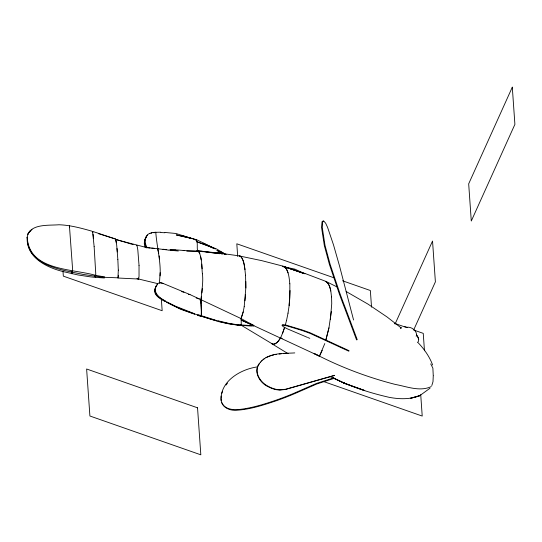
<?xml version="1.0" encoding="UTF-8"?>
<svg xmlns="http://www.w3.org/2000/svg" width="542" height="542" viewBox="0 0 542 542"><rect width="100%" height="100%" fill="white"/><g stroke="black" fill="none" stroke-linecap="round" stroke-linejoin="round"><path stroke-width="0.81" d="M244.198 306.704L245.831 287.904L245.553 275.234M197.518 315.308L201.102 316.481L201.455 311.216M157.702 283.629L138.677 279.028L117.946 278.019L118.312 270.106M201.434 315.044L200.811 299.618L189.957 294.557L162.993 283.391L160.269 282.368L158.691 283.12A19.112 7.995 20.6 0 0 157.234 284.238C151.503 291.325 159.172 298.154 165.473 300.939M160.1 275.892C160.96 260.993 156.794 246.861 155.778 232.179L151.889 232.701M160.134 272.694L159.45 283.202L160.269 282.368M289.848 283.737L289.801 297.917L289.116 305.539M290.072 290.519L289.143 305.498L288.019 313.154M201.218 306.061C200.262 295.275 203.833 284.625 202.396 273.737M118.264 276.881L118.339 275.241M201.109 315.674L201.475 314.97M221.095 397.652L221.211 396.039M201.956 292.917L202.288 288.622M245.004 300.79L245.553 294.442M138.881 277.999L138.427 279.415L138.142 279.144L138.427 279.415L139.03 276.373L139.03 265.363M330.376 319.597L331.731 303.744L331.562 296.82M331.345 311.42L328.947 327.856L325.938 339.726L328.974 327.822M27.1 237.816C28.834 223.412 47.967 225.648 58.943 224.767C70.189 225.113 81.09 228.114 91.842 231.163M247.721 322.226L241.088 318.581L243.189 311.928L244.205 306.691M118.129 277.822L102.221 277.226L83.576 274.496L72.384 272.247L72.601 269.306L69.423 225.763M200.913 299.496L201.495 296.582M286.535 320.457L288.039 313.12M253.487 325.85L253.893 325.437L248.493 322.605M95.541 276.366L94.626 276.095L95.541 276.366L95.771 274.022L94.132 246.481M92.425 231.84L92.546 231.373L115.615 239.042L116.408 242.823M27.161 237.504C26.152 258.134 48.096 268.297 65.162 272.05L78.021 274.963L90.263 276.847L95.297 277.362L95.778 275.377L104.714 276.921M285.133 325.688L286.549 320.444M144.944 239.672L144.612 242.647L146.103 247.213M243.182 311.935L240.939 318.96M282.673 333.066L284.726 327.185C282.226 333.235 280.634 342.131 273.554 344.339L271.501 343.54L287.775 353.479M221.753 393.519L222.437 391.581M400.443 328.696L401.121 327.307M251.427 324.59L319.468 356.162L324.8 343.533M195.947 240.099L196.184 239.51L214.246 248.283L196.814 241.739L216.427 248.893L226.156 254.625M431.798 385.572L432.997 381.683L433.248 375.965M144.883 239.815L146.57 236.685M395.064 324.062L432.536 241.034L435.389 281.86L413.878 329.522M322.233 350.369L319.468 356.162L314.184 353.641M155.737 287.274C151.536 294.191 160.127 298.927 165.222 301.569M259.496 363.54C253.141 371.798 260.336 382.598 268.378 386.405A28.496 21.165 50.3 0 0 276.996 389.508L279.963 389.827L285.722 389.237L334.617 375.301M416.215 336.413C418.207 331.589 411.121 325.945 406.581 327.436M27.656 234.313L29.607 231.332L31.998 229.557M280.438 337.896L281.942 338.452L280.438 337.896C278.784 340.701 275.471 346.101 271.583 343.479L241.468 325.376M27.595 234.645L29.525 231.725L30.718 230.878M226.028 385.044L227.484 383.106M260.641 362.056C252.226 369.929 259.103 382.727 268.087 386.649A28.496 21.165 50.3 0 0 276.705 389.752L279.665 390.071L285.431 389.474L334.326 375.545M156.787 285.343C153.372 289.387 155.114 295.688 159.904 297.829C173.894 307.409 190.228 312.632 206.238 317.734A106.984 43.164 24.3 0 0 220.113 321.677C231.068 324.462 242.41 326.054 253.731 325.654M156.015 286.833L156.347 286.42M260.35 362.293L261.922 360.674M101.828 234.727L115.615 239.042L116.713 245.384L117.844 259.449M147.593 235.106C144.429 238.392 143.23 243.568 145.371 247.701M261.63 360.918L264.699 358.343M430.016 388.228L419.704 395.694C409.942 399.569 399.264 399.244 389.102 397.313C369.901 392.916 350.918 386.846 333.316 377.909L345.484 383.756L364.78 390.565L343.147 382.706L345.484 383.756L329.604 376.344M417.496 342.598C420.036 340.451 418.024 336.724 416.425 334.665M262.992 359.678C271.86 352.605 284.096 353.587 294.773 352.91M240.302 318.723L241.088 318.581M265.912 357.632L271.434 355.471M149.971 233.317L151.875 232.701M149.761 233.324C143.915 235.736 144.314 243.094 147.119 247.694L157.966 248.69M333.587 377.923L316.548 383.397L294.597 392.991A130.087 56.686 -18.8 0 1 287.829 395.782A132.783 57.859 -18.8 0 1 275.722 400.294C264.096 404.237 252.274 407.943 240.038 409.4C233.399 410.226 224.463 409.515 221.651 402.293M334.448 378.262L316.752 383.993L294.801 393.587A130.087 56.686 -18.8 0 1 284.238 397.855A132.783 57.859 -18.8 0 1 275.925 400.89C263.175 405.125 250.18 409.434 236.671 410.226C229.964 410.911 221.99 407.591 221.055 400.159C220.154 381.27 240.33 369.454 256.874 366.975M431.269 386.582C419.793 391.947 407.069 386.561 395.416 384.461C367.28 377.273 340.03 366.927 314.279 353.499M150.933 233.236L151.746 233.06M200.12 300.363L200.865 300.2L201.062 303.141M272.206 355.288L273.757 354.929M275.038 354.692L276.325 354.461M196.8 250.438L219.564 253.71L201.224 251.4M197.518 250.939L198.291 250.844C202.39 257.538 201.543 266.19 202.39 273.764M279.089 354.068L281.278 353.831M253.46 325.769L253.128 325.803A97.75 51.727 -48 0 1 251.576 325.925L237.958 325.281M153.765 232.755L154.998 232.626M186.787 251.095L197.681 250.878C196.387 247.362 198.989 240.099 194.354 238.975L176.231 234.923L192.268 238.676M283.52 353.635L288.134 353.337M169.179 250.133L177.715 250.011L198.907 251.678M239.029 324.841L251.739 325.6A97.75 51.727 -48 0 1 253.243 325.573L241.183 320.058L241.055 318.567L200.865 299.638M253.568 325.546L241.183 320.058L241.265 324.821L240.851 324.692M160.893 232.538L164.809 232.755M160.757 232.213L156.076 232.301M165.1 249.449L166.767 249.523M170.093 249.672L175.92 249.943M104.416 277.978L95.297 277.355M164.937 232.443L175.906 233.48L193.074 238.859M170.439 250.282L178.325 250.987M237.586 325.112L228.582 323.825L217.85 321.447M157.451 248.71L168.86 250.14M148.474 247.748L150.107 247.924M151.74 248.1L154.199 248.372M162.966 249.225L164.632 249.422M95.812 275.383C71.429 268.446 28.922 270.824 27.222 237.193M238.643 324.943L228.785 323.364L218.141 320.803M239.069 255.858L218.555 252.978L200.608 251.231L202.952 251.745M282.931 266.725L284.123 266.894M159.68 282.897L162.993 283.391M284.713 266.976L294.882 269.15L304.929 273.818M197.755 250.899L199.558 251.19M188.386 294.286L189.957 294.557M183.196 250.39L184.632 250.668M244.991 269.638C244.124 265.106 243.886 259.93 240.675 256.325L239.273 255.953L261.535 260.594L282.287 265.966M71.165 271.806A1.748 0.752 13.5 0 0 72.384 272.247C54.742 268.581 29.614 262.606 27.405 240.966M195.75 239.415L196.204 239.517M146.57 247.538L115.893 239.605M181.658 291.637L183.914 292.199M216.766 321L200.967 316.088L201.102 316.481L201.434 315.722L216.929 320.647M239.279 255.939L240.682 256.305C244.903 261.549 244.693 268.907 245.533 275.275M404.346 326.501L407.496 327.388M183.033 235.892L185.154 236.495M197.796 314.638L201.414 315.715M116.239 239.489L133.122 244.625M222.654 254.042L217.132 252.348L221.895 253.907M98.617 233.717L101.029 234.462M185.859 236.691L188.812 237.62M196.218 298.005L199.361 299.001M194.571 314.164L180.682 309.286L166.773 302.314M194.72 313.798L175.513 306.216L166.922 301.955M189.551 237.85L191.841 238.629M282.755 266.156L303.12 273.229L282.755 266.156L284.787 267.01C288.866 271.522 289.184 278.046 289.814 283.798M333.791 277.728L236.807 243.792L237.694 256.461M342.537 280.783L370.362 290.519L371.527 307.158M394.481 323.31L405.667 327.226M413.661 330.017L423.248 333.371L424.467 350.762M322.944 381.324L422.218 416.06L420.721 394.59M193.372 239.151L195.303 239.862M241.068 325.261L241.007 325.241A0.982 0.386 26.4 0 1 240.363 324.868M307.219 337.293L287.355 328.831L283.391 326.779L282.023 325.498L283.642 325.234L287.436 326.027L301.582 330.329A28.496 2.364 17.6 0 1 310.207 333.432L348.879 351.223M307.863 337.558L309.807 338.35M253.053 325.593L253.683 325.85M203.257 243.236L205.269 244.144M210.919 247.084L212.959 248.033M205.94 244.462L213.358 248.012M224.313 253.947L216.881 250.424L224.232 254.022M147.119 247.694L146.374 247.843M349.048 350.688L310.376 332.89A28.496 2.364 17.6 0 0 301.752 329.793L286.081 325.125L282.545 324.658L282.192 324.963L282.592 325.518M326.44 281.644L337.381 287.125M214.029 248.351L215.37 249.022M220.005 251.393L224.998 254.076M323.506 221.353L322.903 221.034L322.029 221.725L321.596 227.721L324.333 245.553L329.448 264.523L339.116 293.256A132.783 13.679 74.1 0 0 341.602 300.051A130.087 13.401 74.1 0 0 344.746 308.31L356.589 339.942M346.142 291.508L367.977 304.109L386.981 316.914L401.453 328.14M200.608 315.695L201.258 316.094M325.695 281.386L327.829 283.087L329.55 286.332L330.796 290.993M240.472 325.451L240.838 325.566M136.875 245.492L136.34 245.601L136.584 245.221L137.18 246.407L137.824 250.018L139.03 265.377M418.214 342.801C424.325 349.265 429.535 356.636 432.638 365.03M198.297 250.838L199.842 253.615M430.721 363.892L432.882 368.133L433.248 375.674M157.539 248.758L158.779 253.256M288.087 272.883L286.61 269.232L284.807 266.955L305.417 273.629L325.722 281.325C330.762 284.625 330.81 291.528 331.521 296.894M418.709 339.319L417.36 335.898M357.253 339.753L345.417 308.12A130.087 13.401 74.1 0 1 343.404 302.876A132.783 13.679 74.1 0 1 339.78 293.066L330.119 264.327L325.004 245.357L322.266 227.532L322.422 222.484L323.574 220.845L325.667 223.216L327.544 227.267L333.513 244.903L339.536 266.02L353.574 320.004M92.885 232.721L92.546 231.373L94.132 246.495M200.554 256.373L201.184 259.916M93.088 234.178L93.522 238.351M159.145 255.892L159.477 258.934M69.478 226.204L69.613 227.437M221.041 398.458L221.251 400.755M201.712 264.103L202.119 268.778M117.018 248.466L117.316 251.922M161.347 298.994L162.166 310.722L63.333 276.142L62.98 271.115M117.844 259.428L118.312 270.119M201.258 305.986L201.339 308.818M201.38 308.737L201.455 313.398M245.817 281.454L245.817 287.938M157.187 284.95A19.112 7.839 22.1 0 1 157.654 284.597M284.564 267.253A66.822 25.989 28.5 0 1 285.715 267.457M72.384 272.247A1.748 0.759 11.2 0 1 71.151 271.84M512.298 87.187L468.681 183.833L471.283 221.028L514.9 124.382L512.298 87.187M419.704 395.694L410.436 398.302L419.704 395.694M138.677 279.028L137.119 278.439L138.677 279.028M197.539 407.808L86.618 369L89.904 416.005L200.825 454.813L197.539 407.808M72.032 273.73L71.483 273.48L72.032 273.737"/></g></svg>
